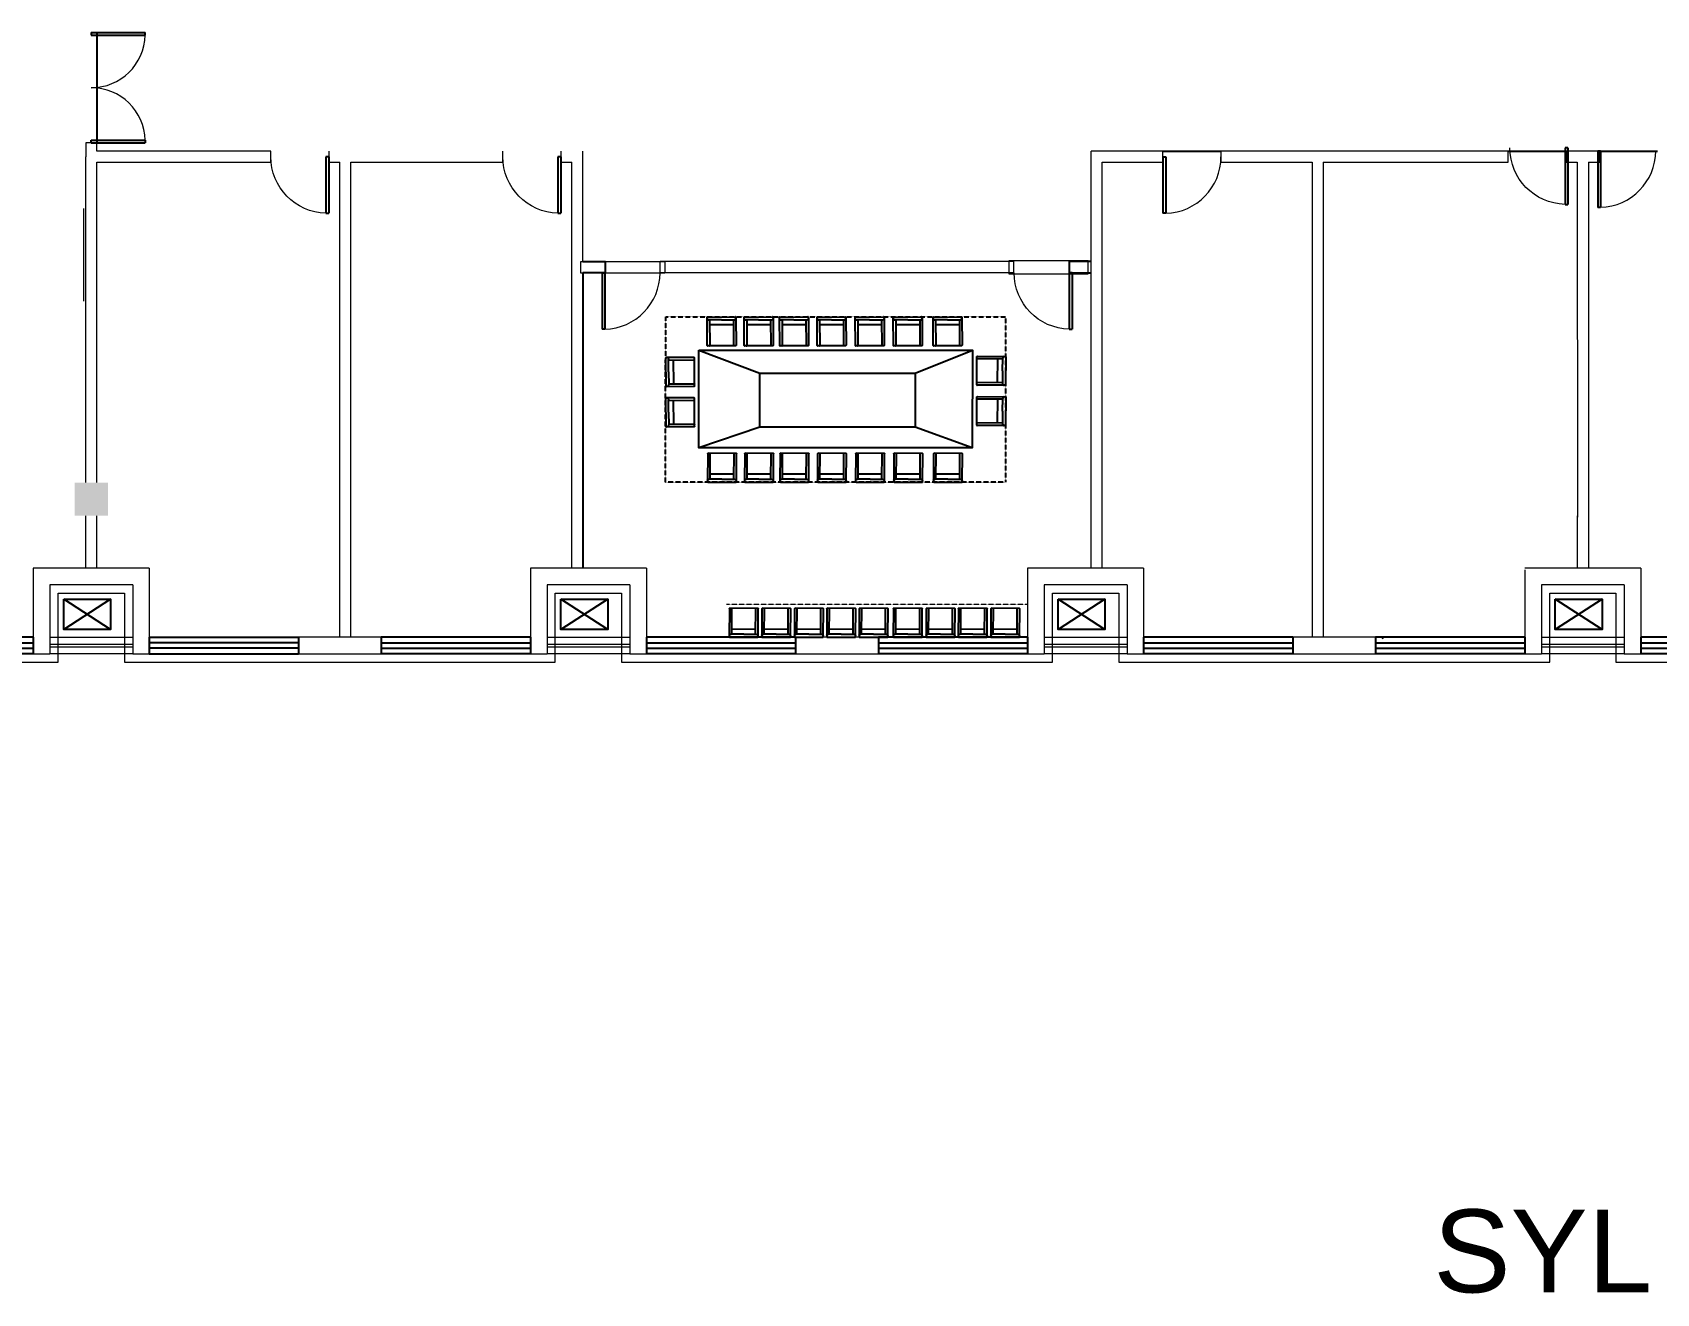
# Model space of a CAD drawing. Header units: millimetres. Extents: x -256770 to -120364, y -28508 to 286799.
# Drawn here: x -197105 to -167706, y -28508 to -5674 of the extents above; entities that cross this region are included whole.
import ezdxf

# ---------------------------------------------------------------- set-up
doc = ezdxf.new("R2010")
doc.units = ezdxf.units.MM
doc.linetypes.add('DASH', pattern=[0.35, 0.25, -0.1])
doc.linetypes.add('DASHED', pattern=[0.75, 0.5, -0.25])
doc.layers.add('0-之后在在在修改', color=2, linetype='Continuous', lineweight=15)
for name, color, linetype in [('07家具', 146, 'Continuous'), ('COLUMN', 7, 'Continuous'), ('PUB_HATCH', 251, 'Continuous'), ('STAIR', 36, 'Continuous'), ('WALL', 7, 'Continuous'), ('WINDOW', 16, 'Continuous'), ('保温层', 6, 'DASH'), ('木柜', 21, 'Continuous'), ('格网', 90, 'Continuous')]:
    doc.layers.add(name, color=color, linetype=linetype)
doc.layers.add('墙', color=7, linetype='Continuous', plot=False)
doc.styles.get("Standard").update_dxf_attribs({"font": 'arial.ttf'})

# ---------------------------------------------------------------- blocks, each defined once
blk = doc.blocks.new('0-空调')
at = {"layer": 'PUB_HATCH'}
blk.add_lwpolyline([(1401460, 742280), (1402310, 742280), (1402310, 741730), (1401460, 741730)], close=True, dxfattribs=at)
for points in [[(1402310, 742280), (1401460, 741730)], [(1402310, 741730), (1401460, 742280)]]:
    blk.add_lwpolyline(points, dxfattribs=at)
blk = doc.blocks.new('_FZH')
blk.add_solid([(-0.5, -0.5), (0.5, -0.5), (-0.5, 0.5), (0.5, 0.5)])
blk = doc.blocks.new('$DorLib2D$00000001')
for p, q in [((0.45, 0.975), (0.5, 0.975)), ((0.45, 0), (0.45, 0.975)), ((0.5, 0), (0.5, 0.975)), ((0.5, 0), (0.45, 0))]:
    blk.add_line(p, q)
at = {"lineweight": 13}
blk.add_arc((0.475, 0), 0.975, 91.4693, 180, dxfattribs=at)
blk = doc.blocks.new('$DorLib2D$00000002')
for p, q in [((-0.5, 0), (-0.5, 0.4875)), ((-0.475, 0.4875), (-0.5, 0.4875)), ((-0.475, 0), (-0.475, 0.4875)), ((0.475, 0), (0.475, 0.4875)), ((0.475, 0.4875), (0.5, 0.4875)), ((0.5, 0), (0.5, 0.4875)), ((-0.5, 0), (-0.475, 0)), ((0.5, 0), (0.475, 0))]:
    blk.add_line(p, q)
at = {"lineweight": 13}
for centre, start, end in [((-0.4875, 0), 0, 88.53072), ((0.4875, 0), 91.46928, 180)]:
    blk.add_arc(centre, 0.4875, start, end, dxfattribs=at)
blk = doc.blocks.new('$TCHSYS$WIN2D')
for p, q in [((-0.5, 0.5), (0.5, 0.5)), ((-0.5, 0.5), (-0.5, -0.5)), ((0.5, 0.5), (0.5, -0.5)), ((0.5, 0.167), (-0.5, 0.167)), ((0.5, -0.167), (-0.5, -0.167)), ((-0.5, -0.5), (0.5, -0.5))]:
    blk.add_line(p, q)
blk = doc.blocks.new('A$C6D470B65')
at = {"color": 143}
for p, q in [((-168, 277), (-166, 283)), ((-168, -284), (-168, 277)), ((-166, 283), (-159, 286)), ((-159, 286), (402, 286)), ((402, 286), (409, 283)), ((409, 283), (412, 277)), ((412, 277), (412, -284)), ((-166, -291), (-168, -284)), ((-159, -294), (-166, -291)), ((395, -294), (-159, -294)), ((409, -291), (395, -294)), ((412, -284), (409, -291))]:
    blk.add_line(p, q, dxfattribs=at)
at = {"layer": '07家具', "color": 143}
for p, q in [((-168, -284), (-168, 277)), ((-159, 286), (402, 286)), ((352, 236), (-158, 236)), ((252, -244), (252, 236)), ((352, -4), (352, 256)), ((412, 277), (412, -284)), ((402, -294), (-159, -294)), ((352, -244), (-158, -244)), ((352, -4), (352, -264))]:
    blk.add_line(p, q, dxfattribs=at)
for centre, radius, start, end in [((-159, 277), 9.5, 90, 180), ((-158, 246), 10, 180, 270), ((382, 256), 30, 90, 180), ((402, 277), 9.5, 0, 90), ((-158, -254), 10, 90, 180), ((-159, -284), 9.5, 180, 270), ((382, -264), 30, 180, 270), ((402, -284), 9.5, 270, 0)]:
    blk.add_arc(centre, radius, start, end, dxfattribs=at)

msp = doc.modelspace()

# ---------------------------------------------------------------- linework, layer by layer
at = {"color": 8, "linetype": 'ByBlock', "lineweight": 15}
msp.add_arc((-172673, -16619), 30, 270, 360, dxfattribs=at)
at = {"layer": '0-之后在在在修改', "color": 30, "linetype": 'DASHED', "true_color": 0xf8991e}
msp.add_line((-184540, -16024), (-179090, -16024), dxfattribs=at)
at = {"layer": '07家具', "color": 143, "linetype": 'ByBlock', "lineweight": 15}
msp.add_line((-196180, -8863, -188), (-196180, -10538, -188), dxfattribs=at)
at = {"layer": '07家具', "color": 4}
for p, q in [((-185040, -11424), (-183937, -11843)), ((-181127, -11843), (-180090, -11424)), ((-183936, -12823), (-185043, -13194)), ((-180093, -13194), (-181129, -12823))]:
    msp.add_line(p, q, dxfattribs=at)
at = {"layer": '07家具', "color": 143, "linetype": 'DASHED'}
msp.add_lwpolyline([(-185642, -10825), (-179489, -10825), (-179491, -13817), (-185644, -13817)], close=True, dxfattribs=at)
at = {"layer": '07家具', "color": 143}
for points in [[(-185040, -11424), (-180090, -11424), (-180095, -13194), (-185045, -13194)], [(-183937, -11843), (-181127, -11843), (-181129, -12823), (-183939, -12823)]]:
    msp.add_lwpolyline(points, close=True, dxfattribs=at)
at = {"layer": 'PUB_HATCH', "linetype": 'ByBlock', "lineweight": 15}
for p, q in [((-196790, -16749), (-195290, -16749)), ((-187790, -16749), (-186290, -16749)), ((-178790, -16749), (-177290, -16749)), ((-169790, -16749), (-168290, -16749)), ((-196790, -16799), (-195290, -16799)), ((-187790, -16799), (-186290, -16799)), ((-178790, -16799), (-177290, -16799)), ((-169790, -16799), (-168290, -16799))]:
    msp.add_line(p, q, dxfattribs=at)
at = {"layer": 'STAIR', "linetype": 'ByBlock', "lineweight": 15}
for p, q in [((-196790, -16624), (-195290, -16624)), ((-187790, -16624), (-186290, -16624)), ((-178790, -16624), (-177290, -16624)), ((-169790, -16624), (-168290, -16624)), ((-195290, -16924), (-196790, -16924)), ((-186290, -16924), (-187790, -16924)), ((-177290, -16924), (-178790, -16924)), ((-168290, -16924), (-169790, -16924))]:
    msp.add_line(p, q, dxfattribs=at)
at = {"layer": 'WALL', "color": 6, "linetype": 'ByBlock', "lineweight": 15}
for p, q in [((-195940, -7674), (-196140, -7674)), ((-196140, -7674), (-196140, -7924)), ((-196140, -13824), (-196140, -7924)), ((-195940, -7824), (-195940, -7674)), ((-192790, -7824), (-195940, -7824)), ((-192790, -8024), (-192790, -7824)), ((-191740, -7824), (-191740, -8024)), ((-188590, -8024), (-188590, -7824)), ((-187540, -7824), (-187540, -8024)), ((-187140, -9824), (-187140, -7824)), ((-177943, -15374), (-177940, -7824)), ((-176640, -7824), (-177940, -7824)), ((-176640, -8024), (-176640, -7824)), ((-173840, -7824), (-175590, -7824)), ((-175590, -7824), (-175590, -8024)), ((-170390, -7824), (-173840, -7824)), ((-170390, -8024), (-170390, -7824)), ((-169040, -7824), (-169340, -7824)), ((-169340, -7824), (-169340, -8024)), ((-168740, -7824), (-169040, -7824)), ((-168740, -8024), (-168740, -7824)), ((-195940, -8024), (-192790, -8024)), ((-195940, -13824), (-195940, -8024)), ((-191740, -8024), (-191540, -8024)), ((-191540, -16624), (-191540, -8024)), ((-191340, -8024), (-188590, -8024)), ((-191340, -16624), (-191340, -8024)), ((-187540, -8024), (-187340, -8024)), ((-187340, -14468), (-187340, -8024)), ((-177743, -14445), (-177740, -8024)), ((-177740, -8024), (-176640, -8024)), ((-175590, -8024), (-173940, -8024)), ((-173940, -8024), (-173940, -16624)), ((-173740, -8024), (-173740, -16624)), ((-173740, -8024), (-170390, -8024)), ((-169340, -8024), (-169140, -8024)), ((-169140, -8024), (-169134, -14448)), ((-168940, -8024), (-168938, -14453)), ((-168940, -8024), (-168740, -8024)), ((-179341, -9824), (-185740, -9824)), ((-185740, -10024), (-185740, -9824)), ((-179340, -10024), (-179341, -9824)), ((-179340, -10024), (-185740, -10024)), ((-196140, -15374), (-196140, -14424)), ((-195940, -15374), (-195940, -14424)), ((-187340, -15374), (-187340, -14424)), ((-177740, -15374), (-177740, -14424)), ((-169140, -14424), (-169140, -15374)), ((-168940, -14424), (-168940, -15374)), ((-197090, -15374), (-197090, -16624)), ((-196040, -15374), (-197090, -15374)), ((-194990, -15374), (-196040, -15374)), ((-194990, -15374), (-194990, -16624)), ((-188090, -15374), (-188090, -16624)), ((-187240, -15374), (-188090, -15374)), ((-185990, -15374), (-187240, -15374)), ((-185990, -15374), (-185990, -16624)), ((-179090, -15374), (-179090, -16624)), ((-177840, -15374), (-179090, -15374)), ((-176990, -15374), (-177840, -15374)), ((-176990, -15374), (-176990, -16624)), ((-169040, -15374), (-170090, -15374)), ((-170090, -15404), (-170090, -16654)), ((-167990, -15374), (-169040, -15374)), ((-167990, -15374), (-167990, -16624)), ((-196790, -15674), (-196790, -16924)), ((-196040, -15674), (-196790, -15674)), ((-195290, -15674), (-196040, -15674)), ((-195290, -15674), (-195290, -16924)), ((-187790, -15674), (-187790, -16924)), ((-187240, -15674), (-187790, -15674)), ((-186290, -15674), (-187240, -15674)), ((-186290, -15674), (-186290, -16924)), ((-178790, -15674), (-178790, -16924)), ((-177840, -15674), (-178790, -15674)), ((-177290, -15674), (-177840, -15674)), ((-177290, -15674), (-177290, -16924)), ((-169790, -15674), (-169790, -16924)), ((-169040, -15674), (-169790, -15674)), ((-168290, -15674), (-169040, -15674)), ((-168290, -15674), (-168290, -16924)), ((-197090, -16624), (-197090, -16924)), ((-194990, -16924), (-194990, -16624)), ((-191440, -16624), (-192290, -16624)), ((-192290, -16624), (-192290, -16924)), ((-190790, -16624), (-191440, -16624)), ((-190790, -16924), (-190790, -16624)), ((-188090, -16624), (-188090, -16924)), ((-185990, -16924), (-185990, -16624)), ((-181790, -16624), (-183290, -16624)), ((-183290, -16624), (-183290, -16924)), ((-181790, -16924), (-181790, -16624)), ((-179090, -16624), (-179090, -16924)), ((-176990, -16924), (-176990, -16624)), ((-173840, -16624), (-174290, -16624)), ((-174290, -16624), (-174290, -16924)), ((-172790, -16624), (-173840, -16624)), ((-172790, -16924), (-172790, -16624)), ((-167990, -16924), (-167990, -16624)), ((-197090, -16924), (-196790, -16924)), ((-195290, -16924), (-194990, -16924)), ((-192290, -16924), (-191440, -16924)), ((-191440, -16924), (-190790, -16924)), ((-188090, -16924), (-187790, -16924)), ((-186290, -16924), (-185990, -16924)), ((-183290, -16924), (-181790, -16924)), ((-179090, -16924), (-178790, -16924)), ((-177290, -16924), (-176990, -16924)), ((-174290, -16924), (-173840, -16924)), ((-173840, -16924), (-172790, -16924)), ((-170090, -16924), (-169790, -16924)), ((-168290, -16924), (-167990, -16924))]:
    msp.add_line(p, q, dxfattribs=at)
at = {"layer": 'WALL', "color": 6}
msp.add_line((-187140, -10024), (-187140, -15374), dxfattribs=at)
at = {"layer": 'WALL', "linetype": 'ByBlock', "lineweight": 15}
msp.add_line((-170090, -16624), (-170090, -16924), dxfattribs=at)
at = {"layer": 'WALL', "color": 6}
for points in [[(-187140, -9824), (-186740, -9824), (-186740, -10024), (-187140, -10024)], [(-177941, -9824), (-178341, -9824), (-178341, -10024), (-177941, -10024)]]:
    msp.add_lwpolyline(points, dxfattribs=at)
at = {"layer": '保温层', "linetype": 'ByBlock', "lineweight": 15}
msp.add_lwpolyline([(-211215, -13594), (-214570, -13594), (-214570, -17074), (-205640, -17074), (-205640, -15824), (-204440, -15824), (-204440, -17074), (-196640, -17074), (-196640, -15824), (-195440, -15824), (-195440, -17074), (-187640, -17074), (-187640, -15824), (-186440, -15824), (-186440, -17074), (-178640, -17074), (-178640, -15824), (-177440, -15824), (-177440, -17074), (-169640, -17074), (-169640, -15824), (-168440, -15824), (-168440, -17074), (-160640, -17074)], dxfattribs=at)
at = {"layer": '木柜', "color": 6, "linetype": 'ByBlock', "lineweight": 15}
for points in [[(-185658, -10030), (-187178, -10030), (-187178, -9820), (-185658, -9820)], [(-179430, -10043), (-177997, -10043), (-177997, -9808), (-179430, -9808)]]:
    msp.add_lwpolyline(points, close=True, dxfattribs=at)
at = {"layer": '格网', "color": 3}
for p, q in [((-195940, -5674), (-195940, -7674)), ((-176640, -7824), (-175590, -7824)), ((-170390, -7824), (-169340, -7824)), ((-168740, -7824), (-167690, -7824))]:
    msp.add_line(p, q, dxfattribs=at)

# ---------------------------------------------------------------- block references
at = {"layer": '07家具', "color": 143, "linetype": 'ByBlock', "lineweight": 15, "yscale": 0.8999999999068677, "zscale": 0.9}
for p, xscale, rotation in [((-184632, -11196), 0.8999999997468378, 90.33220121468813), ((-183962, -11196), 0.8999999997468378, 90.33220121468813), ((-183322, -11196), 0.8999999997468378, 90.33220121468813), ((-182642, -11196), 0.8999999997468378, 90.33220121468813), ((-181952, -11196), 0.8999999997468378, 90.33220121468813), ((-181262, -11196), 0.8999999997468378, 90.33220121468813), ((-180542, -11196), 0.8999999997468378, 90.33220121468813), ((-184625, -13447), -0.8999999997468378, 89.66779878531186), ((-183955, -13447), -0.8999999997468378, 89.66779878531186), ((-183315, -13447), -0.8999999997468378, 89.66779878531186), ((-182635, -13447), -0.8999999997468378, 89.66779878531186), ((-181945, -13447), -0.8999999997468378, 89.66779878531186), ((-181255, -13447), -0.8999999997468378, 89.66779878531186), ((-180535, -13447), -0.8999999997468378, 89.66779878531186), ((-184232, -16254), -0.8999999997468378, 89.66779878531186), ((-183644, -16254), -0.8999999997468378, 89.66779878531186), ((-183052, -16254), -0.8999999997468378, 89.66779878531186), ((-182468, -16254), -0.8999999997468378, 89.66779878531186), ((-181881, -16254), -0.8999999997468378, 89.66779878531186), ((-181262, -16254), -0.8999999997468378, 89.66779878531186), ((-180669, -16254), -0.8999999997468378, 89.66779878531186), ((-180086, -16254), -0.8999999997468378, 89.66779878531186), ((-179498, -16254), -0.8999999997468378, 89.66779878531186)]:
    msp.add_blockref('A$C6D470B65', p, dxfattribs=dict(at, xscale=xscale, rotation=rotation))
at = {"layer": '07家具', "linetype": 'ByBlock', "lineweight": 15, "yscale": 0.9000000001396984, "zscale": 0.9000000001396983}
for p, xscale, rotation in [((-185272, -11816), -0.8999999999796645, 0.3322012146021969), ((-179859, -11796), 0.8999999999796645, 359.6677987853977), ((-185272, -12546), -0.8999999999796645, 0.3322012146021969), ((-179859, -12526), 0.8999999999796645, 359.6677987853977)]:
    msp.add_blockref('A$C6D470B65', p, dxfattribs=dict(at, xscale=xscale, rotation=rotation))
at = {"layer": 'COLUMN', "linetype": 'ByBlock', "lineweight": 15, "xscale": 600, "yscale": 600, "zscale": 600}
msp.add_blockref('_FZH', (-196040, -14124), dxfattribs=at)
at = {"layer": 'PUB_HATCH', "linetype": 'ByBlock', "lineweight": 15}
for p in [(-1598000, -758214), (-1589000, -758214), (-1580000, -758214), (-1571000, -758214)]:
    msp.add_blockref('0-空调', p, dxfattribs=at)
at = {"layer": 'WINDOW', "linetype": 'ByBlock', "lineweight": 15}
for name, p, xscale, yscale, zscale, rotation in [('$DorLib2D$00000002', (-196040, -6674), -2000, -2000, -2000, 89.99999999989991), ('$DorLib2D$00000001', (-192265, -7924), 1050, -1050, 1050, 8.544088945002932e-08), ('$DorLib2D$00000001', (-188065, -7924), 1050, -1050, 1050, 8.54345369675423e-08), ('$DorLib2D$00000001', (-176115, -7924), -1050, -1050, -1050, 1.257793869058332e-08), ('$DorLib2D$00000001', (-169835, -7764), 1050, -1050, 1050, 1.257791532424223e-08), ('$DorLib2D$00000001', (-168246, -7817), -1050, -1050, -1050, 1.257793869058332e-08), ('$DorLib2D$00000001', (-186270, -10024), -1050, -1050, -1050, 1.257793869058332e-08), ('$DorLib2D$00000001', (-178810, -10024), 1050, -1050, 1050, 8.54345369675423e-08), ('$TCHSYS$WIN2D', (-198440, -16774), -2700, 300, -2700, 3.396571024438799e-08), ('$TCHSYS$WIN2D', (-193640, -16774), 2700, 300, 2700, 3.39631947010038e-08), ('$TCHSYS$WIN2D', (-189440, -16774), -2700, 300, -2700, 4.22786605724923e-08), ('$TCHSYS$WIN2D', (-184640, -16774), -2700, 300, -2700, 4.22786605724923e-08), ('$TCHSYS$WIN2D', (-180440, -16774), -2700, 300, -2700, 4.22786605724923e-08), ('$TCHSYS$WIN2D', (-175640, -16774), -2700, 300, -2700, 4.228105865422549e-08), ('$TCHSYS$WIN2D', (-171440, -16774), -2700, 300, -2700, 4.228105865422549e-08), ('$TCHSYS$WIN2D', (-166640, -16774), -2700, 300, -2700, 4.22786605724923e-08)]:
    msp.add_blockref(name, p, dxfattribs=dict(at, xscale=xscale, yscale=yscale, zscale=zscale, rotation=rotation))

# ---------------------------------------------------------------- texts
at = {"layer": '墙', "color": 1, "lineweight": 60, "insert": (-171746, -26987), "char_height": 1500, "attachment_point": 1}
msp.add_mtext('SYL', dxfattribs=at)

doc.saveas('drawing.dxf')
